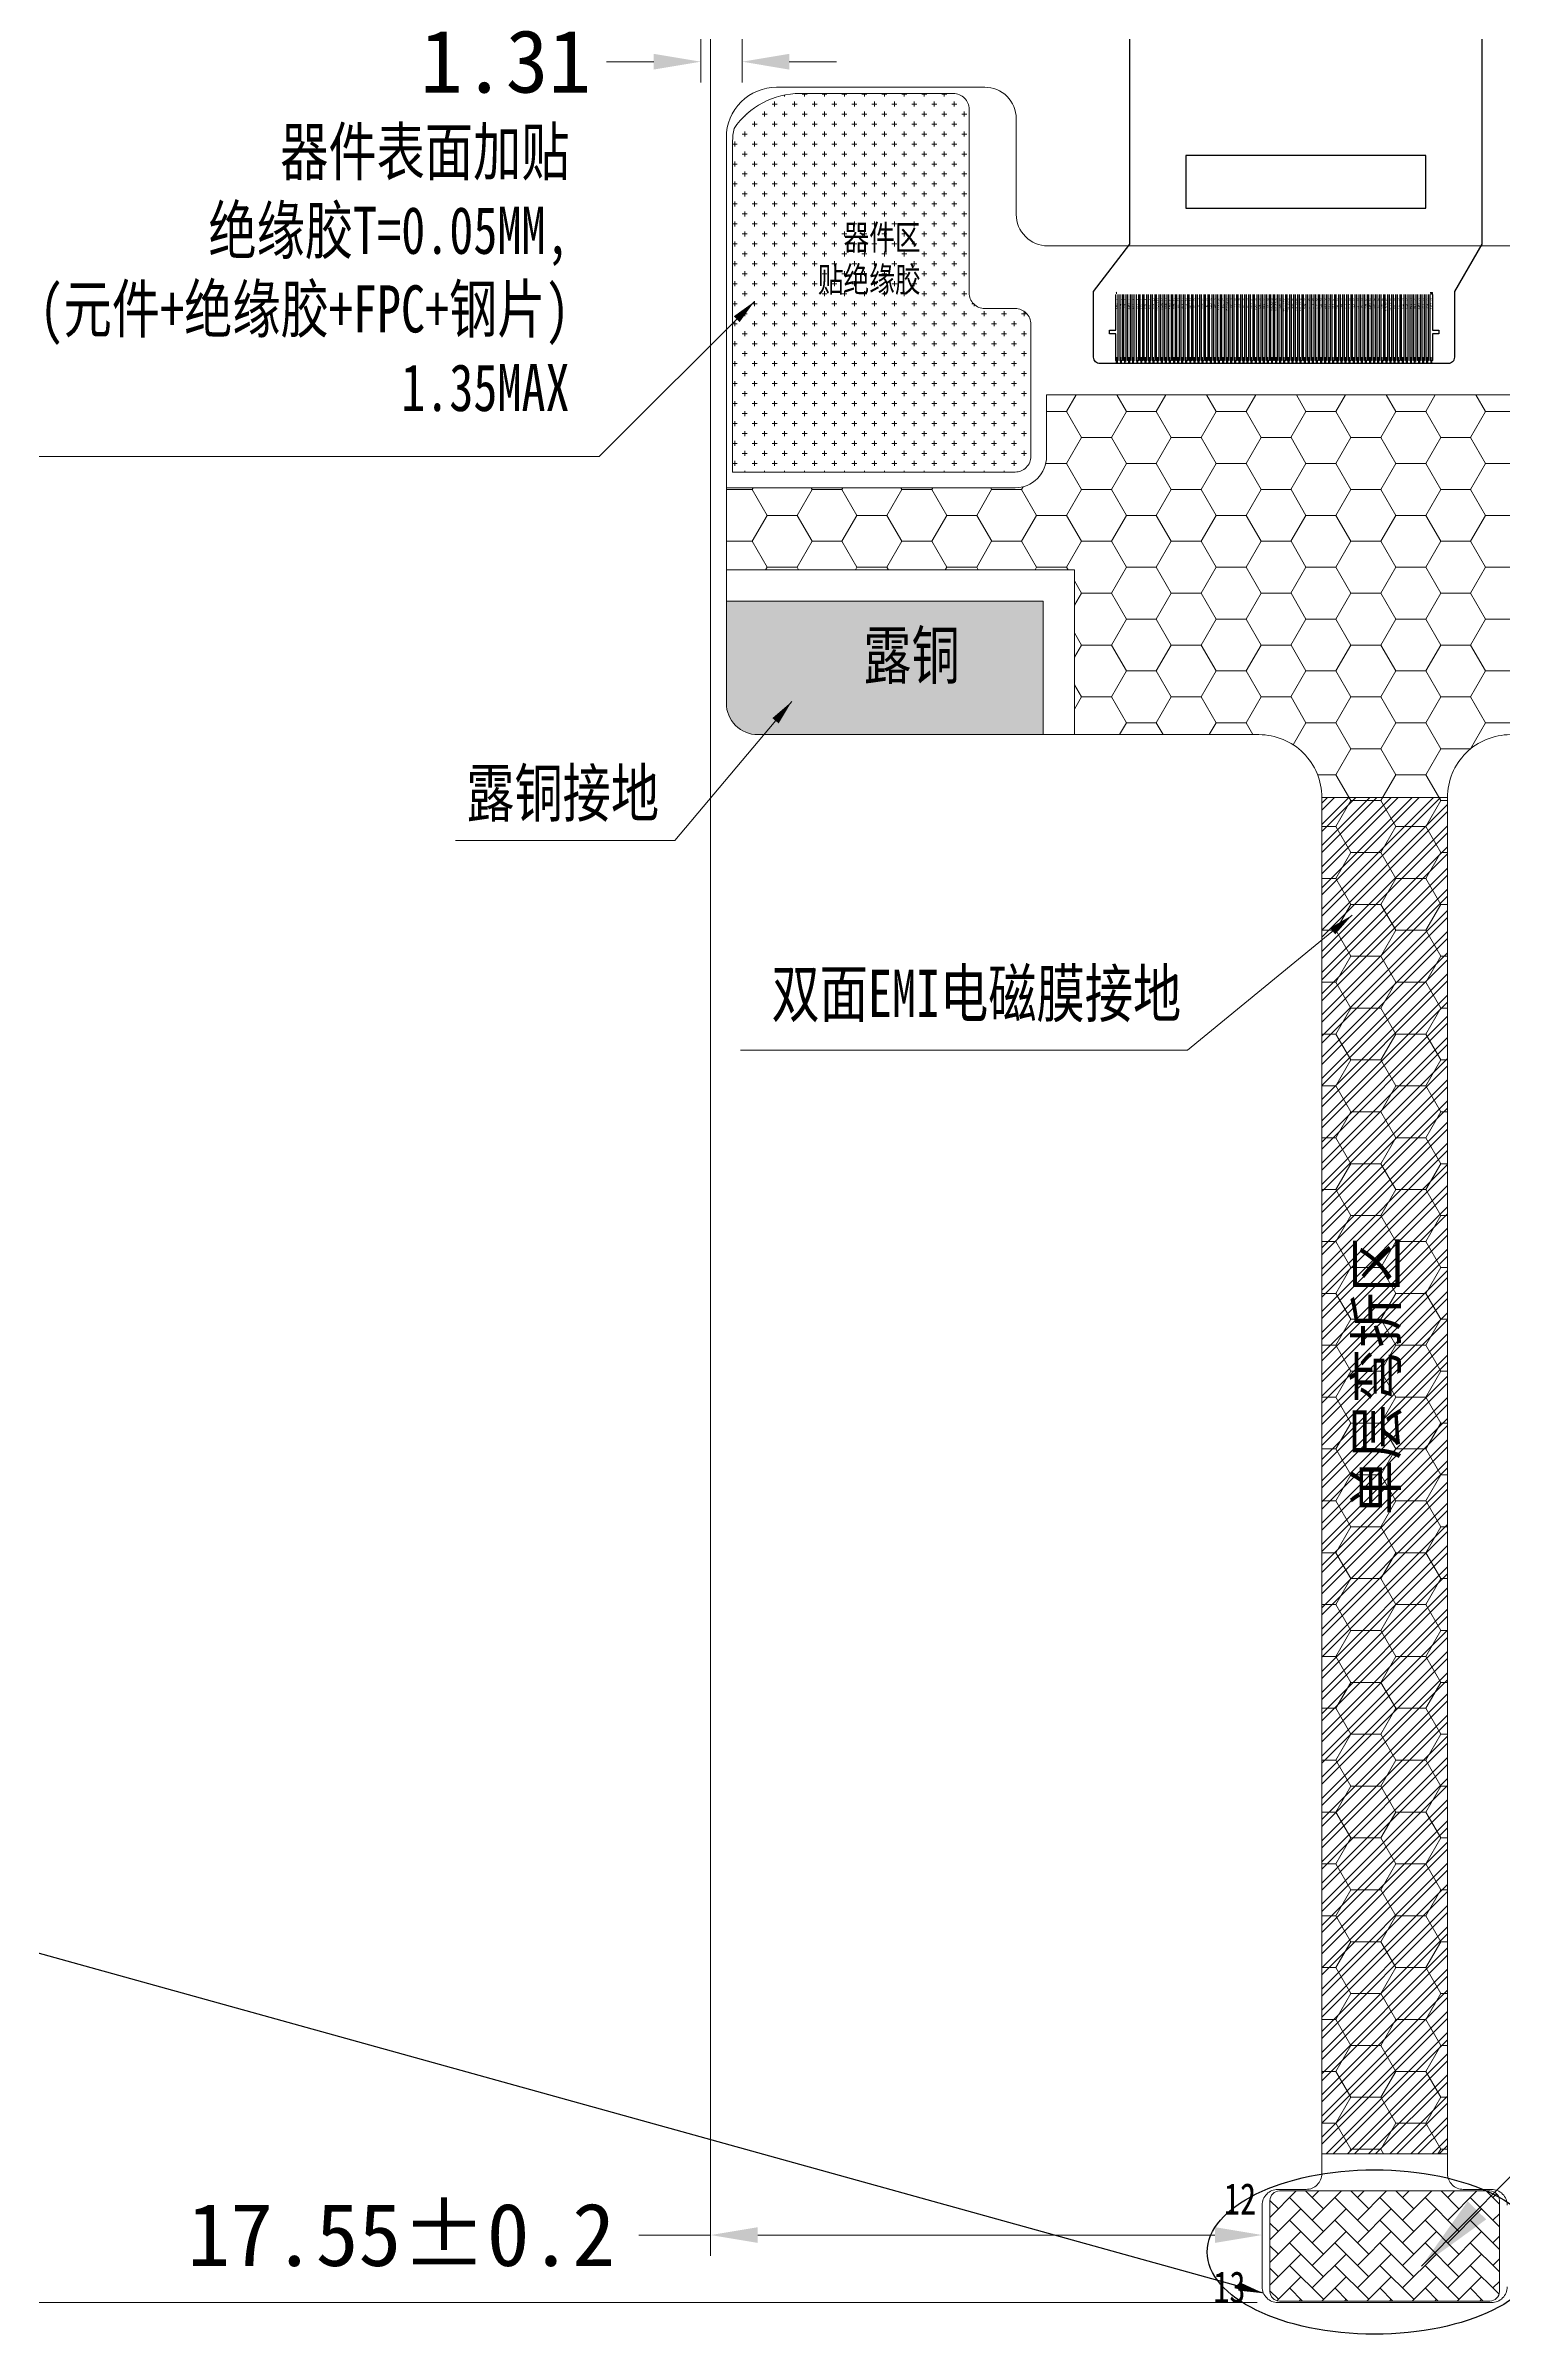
# Model space of a CAD drawing. Header units: millimetres. Extents: x -2596 to -724, y -1791 to -1070.
# Drawn here: x -1640.8 to -1594.4, y -1686.8 to -1614 of the extents above; entities that cross this region are included whole.
import ezdxf
from ezdxf.enums import TextEntityAlignment as Align

# ---------------------------------------------------------------- set-up
doc = ezdxf.new("R2010")
doc.units = ezdxf.units.MM
for name, color, linetype in [('01 Copper', 3, 'Continuous'), ('04 Chip', 20, 'Continuous'), ('06 Leadnr', 6, 'Continuous'), ('07 Cutline', 4, 'Continuous'), ('12 Center_line', 1, 'Continuous'), ('COF', 4, 'Continuous'), ('dim', 3, 'Continuous'), ('EMI', 150, 'Continuous'), ('FPC', 30, 'Continuous'), ('Panel', 140, 'Continuous'), ('tape', 5, 'Continuous')]:
    doc.layers.add(name, color=color, linetype=linetype)
for name, color, linetype, lineweight in [('10 OL pin no.', 190, 'Continuous', 15), ('Main-FPC', 2, 'Continuous', 5), ('TFPC', 50, 'Continuous', 5), ('标注', 3, 'Continuous', 15)]:
    doc.layers.add(name, color=color, linetype=linetype, lineweight=lineweight)
doc.styles.add('MBC_Arial_Font', font='arial.ttf')
doc.styles.add('RD', font='ROMAND.shx', dxfattribs={"width": 0.8})
doc.styles.add('ROMANC', font='romanc.shx', dxfattribs={"bigfont": 'gbcbig.shx'})
doc.styles.get("Standard").update_dxf_attribs({"font": 'txt.shx'})
doc.styles.add('W0$254', font='', dxfattribs={"width": 0.75})
doc.styles.add('宋', font='', dxfattribs={"height": 2})
doc.styles.add('宋体', font='', dxfattribs={"width": 0.75})
doc.styles.add('汉字', font='')
doc.styles.get('W0$254').set_extended_font_data('SimSun')
doc.styles.get('宋').set_extended_font_data('SimSun')
doc.styles.get('宋体').set_extended_font_data('SimSun')
doc.styles.get('汉字').set_extended_font_data('SimSun')
doc.dimstyles.new('DIM', dxfattribs={"dimtxt": 0.8, "dimasz": 0.8, "dimexe": 0, "dimexo": 0.5, "dimgap": 0.11, "dimtad": 0, "dimzin": 1, "dimdsep": 46, "dimtxsty": 'RD', "dimcen": 0, "dimclrd": 256, "dimclre": 256, "dimclrt": 256, "dimadec": 0, "dimazin": 0, "dimtm": 1e-09, "dimtfac": 1, "dimtofl": 0, "dimtmove": 0, "dimatfit": 3, "dimfxl": 1, "dimlwe": -1, "dimarcsym": 0})
doc.dimstyles.new('ISO-25$7', dxfattribs={"dimscale": 0.5, "dimtxt": 2.5, "dimasz": 2, "dimexe": 0.65, "dimexo": 0, "dimtad": 0, "dimtoh": 1, "dimzin": 1, "dimdsep": 46, "dimtxsty": '宋体', "dimcen": 1.6, "dimclrt": 7, "dimazin": 0, "dimtfac": 1, "dimtix": 1, "dimtmove": 1, "dimatfit": 3, "dimfxl": 1, "dimtolj": 1, "dimtzin": 1, "dimarcsym": 0})
doc.dimstyles.new('YanXiu', dxfattribs={"dimtxt": 2.5, "dimasz": 2.2, "dimexe": 0.66, "dimexo": 0.66, "dimgap": 0.66, "dimtad": 0, "dimdsep": 46, "dimtxsty": 'ROMANC', "dimcen": 0, "dimclrd": 256, "dimclre": 131, "dimclrt": 42, "dimazin": 2, "dimtfac": 1, "dimtofl": 0, "dimtmove": 0, "dimatfit": 3, "dimfxl": 1, "dimlwd": 5, "dimlwe": 5, "dimarcsym": 0})

# ---------------------------------------------------------------- blocks, each defined once
blk = doc.blocks.new('*D111')
at = {"layer": 'Defpoints', "color": 0}
for p in [(-1619.925, -1576.847), (-1618.615, -1577.157), (-1618.615, -1614.53)]:
    blk.add_point(p, dxfattribs=at)
at = {"layer": '标注', "lineweight": 5}
for p, q in [((-1619.925, -1577.507), (-1619.925, -1615.19)), ((-1618.615, -1577.817), (-1618.615, -1615.19)), ((-1621.425, -1614.53), (-1622.925, -1614.53)), ((-1617.115, -1614.53), (-1615.615, -1614.53))]:
    blk.add_line(p, q, dxfattribs=at)
at = {"layer": '标注'}
for points in [[(-1621.425, -1614.28), (-1621.425, -1614.78), (-1619.925, -1614.53)], [(-1617.115, -1614.28), (-1617.115, -1614.78), (-1618.615, -1614.53)]]:
    blk.add_solid(points, dxfattribs=at)
at = {"layer": '标注', "insert": (-1626.138, -1614.53), "char_height": 2, "attachment_point": 5, "style": '宋'}
blk.add_mtext('1.31', dxfattribs=at)
blk = doc.blocks.new('*D125')
at = {"layer": 'Defpoints', "color": 0}
for p in [(-1619.615, -1609.987), (-1602.067, -1683.659), (-1602.067, -1684.007)]:
    blk.add_point(p, dxfattribs=at)
at = {"layer": '标注', "lineweight": 5}
for p, q in [((-1619.615, -1610.647), (-1619.615, -1684.319)), ((-1602.067, -1683.347), (-1602.067, -1682.999)), ((-1619.615, -1683.659), (-1621.9, -1683.659)), ((-1603.567, -1683.659), (-1618.115, -1683.659))]:
    blk.add_line(p, q, dxfattribs=at)
at = {"layer": '标注'}
for points in [[(-1618.115, -1683.409), (-1618.115, -1683.909), (-1619.615, -1683.659)], [(-1603.567, -1683.409), (-1603.567, -1683.909), (-1602.067, -1683.659)]]:
    blk.add_solid(points, dxfattribs=at)
at = {"layer": '标注', "insert": (-1629.46, -1683.659), "char_height": 2, "attachment_point": 5, "style": '宋'}
blk.add_mtext('17.55±0.2', dxfattribs=at)
blk = doc.blocks.new('*D120')
at = {"layer": 'Defpoints', "color": 0}
for p in [(-1616.765, -1612.837), (-1643.494, -1685.807), (-1601.567, -1685.807)]:
    blk.add_point(p, dxfattribs=at)
at = {"layer": '标注', "lineweight": 5}
for p, q in [((-1617.425, -1612.837), (-1644.154, -1612.837)), ((-1643.494, -1614.337), (-1643.494, -1623.649)), ((-1643.494, -1684.307), (-1643.494, -1638.913)), ((-1602.227, -1685.807), (-1644.154, -1685.807))]:
    blk.add_line(p, q, dxfattribs=at)
at = {"layer": '标注'}
for points in [[(-1643.744, -1614.337), (-1643.244, -1614.337), (-1643.494, -1612.837)], [(-1643.744, -1684.307), (-1643.244, -1684.307), (-1643.494, -1685.807)]]:
    blk.add_solid(points, dxfattribs=at)
at = {"layer": '标注', "insert": (-1643.494, -1631.281), "char_height": 2, "attachment_point": 5, "rotation": 90, "style": '宋'}
blk.add_mtext('72.97±0.5', dxfattribs=at)
blk = doc.blocks.new('DFASDFAS')
at = {"layer": '01 Copper'}
for points in [[(-1339.613, -1636.812), (-1339.613, -1636.732), (-1339.638, -1636.712), (-1339.638, -1635.872), (-1339.838, -1635.872), (-1339.838, -1635.752), (-1339.638, -1635.752), (-1339.638, -1634.612)], [(-1339.568, -1634.612), (-1339.568, -1636.712), (-1339.593, -1636.732), (-1339.593, -1636.812)], [(-1339.508, -1634.612), (-1339.508, -1636.712), (-1339.483, -1636.732), (-1339.483, -1636.812)], [(-1339.438, -1634.612), (-1339.438, -1636.712), (-1339.463, -1636.732), (-1339.463, -1636.812)], [(-1339.353, -1636.812), (-1339.353, -1636.732), (-1339.378, -1636.712), (-1339.378, -1634.612)], [(-1339.333, -1636.812), (-1339.333, -1636.732), (-1339.308, -1636.712), (-1339.308, -1634.612)], [(-1339.223, -1636.812), (-1339.223, -1636.732), (-1339.248, -1636.712), (-1339.248, -1634.612)], [(-1339.178, -1634.612), (-1339.178, -1636.712), (-1339.203, -1636.732), (-1339.203, -1636.812)], [(-1339.093, -1636.812), (-1339.093, -1636.732), (-1339.118, -1636.712), (-1339.118, -1634.612)], [(-1339.073, -1636.812), (-1339.073, -1636.732), (-1339.048, -1636.712), (-1339.048, -1634.612)], [(-1338.988, -1634.612), (-1338.988, -1636.712), (-1338.963, -1636.732), (-1338.963, -1636.812)], [(-1338.918, -1634.612), (-1338.918, -1636.712), (-1338.943, -1636.732), (-1338.943, -1636.812)], [(-1338.833, -1636.812), (-1338.833, -1636.732), (-1338.858, -1636.712), (-1338.858, -1634.612)], [(-1338.788, -1634.612), (-1338.788, -1636.712), (-1338.813, -1636.732), (-1338.813, -1636.812)], [(-1338.703, -1636.812), (-1338.703, -1636.732), (-1338.728, -1636.712), (-1338.728, -1634.612)], [(-1338.658, -1634.612), (-1338.658, -1636.712), (-1338.683, -1636.732), (-1338.683, -1636.812)], [(-1338.573, -1636.812), (-1338.573, -1636.732), (-1338.598, -1636.712), (-1338.598, -1634.612)], [(-1338.528, -1634.612), (-1338.528, -1636.712), (-1338.553, -1636.732), (-1338.553, -1636.812)], [(-1338.443, -1636.812), (-1338.443, -1636.732), (-1338.468, -1636.712), (-1338.468, -1634.612)], [(-1338.398, -1634.612), (-1338.398, -1636.712), (-1338.423, -1636.732), (-1338.423, -1636.812)], [(-1338.313, -1636.812), (-1338.313, -1636.732), (-1338.338, -1636.712), (-1338.338, -1634.612)], [(-1338.268, -1634.612), (-1338.268, -1636.712), (-1338.293, -1636.732), (-1338.293, -1636.812)], [(-1338.183, -1636.812), (-1338.183, -1636.732), (-1338.208, -1636.712), (-1338.208, -1634.612)], [(-1338.138, -1634.612), (-1338.138, -1636.712), (-1338.163, -1636.732), (-1338.163, -1636.812)], [(-1338.053, -1636.812), (-1338.053, -1636.732), (-1338.078, -1636.712), (-1338.078, -1634.612)], [(-1338.008, -1634.612), (-1338.008, -1636.712), (-1338.033, -1636.732), (-1338.033, -1636.812)], [(-1337.923, -1636.812), (-1337.923, -1636.732), (-1337.948, -1636.712), (-1337.948, -1634.612)], [(-1337.878, -1634.612), (-1337.878, -1636.712), (-1337.903, -1636.732), (-1337.903, -1636.812)], [(-1337.793, -1636.812), (-1337.793, -1636.732), (-1337.818, -1636.712), (-1337.818, -1634.612)], [(-1337.748, -1634.612), (-1337.748, -1636.712), (-1337.773, -1636.732), (-1337.773, -1636.812)], [(-1337.664, -1636.812), (-1337.664, -1636.732), (-1337.689, -1636.712), (-1337.689, -1634.612)], [(-1337.619, -1634.612), (-1337.619, -1636.712), (-1337.644, -1636.732), (-1337.644, -1636.812)], [(-1337.534, -1636.812), (-1337.534, -1636.732), (-1337.559, -1636.712), (-1337.559, -1634.612)], [(-1337.489, -1634.612), (-1337.489, -1636.712), (-1337.514, -1636.732), (-1337.514, -1636.812)], [(-1337.404, -1636.812), (-1337.404, -1636.732), (-1337.429, -1636.712), (-1337.429, -1634.612)], [(-1337.359, -1634.612), (-1337.359, -1636.712), (-1337.384, -1636.732), (-1337.384, -1636.812)], [(-1337.274, -1636.812), (-1337.274, -1636.732), (-1337.299, -1636.712), (-1337.299, -1634.612)], [(-1337.229, -1634.612), (-1337.229, -1636.712), (-1337.254, -1636.732), (-1337.254, -1636.812)], [(-1337.144, -1636.812), (-1337.144, -1636.732), (-1337.169, -1636.712), (-1337.169, -1634.612)], [(-1337.099, -1634.612), (-1337.099, -1636.712), (-1337.124, -1636.732), (-1337.124, -1636.812)], [(-1337.014, -1636.812), (-1337.014, -1636.732), (-1337.039, -1636.712), (-1337.039, -1634.612)], [(-1336.969, -1634.612), (-1336.969, -1636.712), (-1336.994, -1636.732), (-1336.994, -1636.812)], [(-1336.884, -1636.812), (-1336.884, -1636.732), (-1336.909, -1636.712), (-1336.909, -1634.612)], [(-1336.839, -1634.612), (-1336.839, -1636.712), (-1336.864, -1636.732), (-1336.864, -1636.812)], [(-1336.754, -1636.812), (-1336.754, -1636.732), (-1336.779, -1636.712), (-1336.779, -1634.612)], [(-1336.709, -1634.612), (-1336.709, -1636.712), (-1336.734, -1636.732), (-1336.734, -1636.812)], [(-1336.624, -1636.812), (-1336.624, -1636.732), (-1336.649, -1636.712), (-1336.649, -1634.612)], [(-1336.579, -1634.612), (-1336.579, -1636.712), (-1336.604, -1636.732), (-1336.604, -1636.812)], [(-1336.494, -1636.812), (-1336.494, -1636.732), (-1336.519, -1636.712), (-1336.519, -1634.612)], [(-1336.449, -1634.612), (-1336.449, -1636.712), (-1336.474, -1636.732), (-1336.474, -1636.812)], [(-1336.364, -1636.812), (-1336.364, -1636.732), (-1336.389, -1636.712), (-1336.389, -1634.612)], [(-1336.319, -1634.612), (-1336.319, -1636.712), (-1336.344, -1636.732), (-1336.344, -1636.812)], [(-1336.234, -1636.812), (-1336.234, -1636.732), (-1336.259, -1636.712), (-1336.259, -1634.612)], [(-1336.189, -1634.612), (-1336.189, -1636.712), (-1336.214, -1636.732), (-1336.214, -1636.812)], [(-1336.104, -1636.812), (-1336.104, -1636.732), (-1336.129, -1636.712), (-1336.129, -1634.612)], [(-1336.059, -1634.612), (-1336.059, -1636.712), (-1336.084, -1636.732), (-1336.084, -1636.812)], [(-1335.974, -1636.812), (-1335.974, -1636.732), (-1335.999, -1636.712), (-1335.999, -1634.612)], [(-1335.929, -1634.612), (-1335.929, -1636.712), (-1335.954, -1636.732), (-1335.954, -1636.812)], [(-1335.844, -1636.812), (-1335.844, -1636.732), (-1335.869, -1636.712), (-1335.869, -1634.612)], [(-1335.799, -1634.612), (-1335.799, -1636.712), (-1335.824, -1636.732), (-1335.824, -1636.812)], [(-1335.714, -1636.812), (-1335.714, -1636.732), (-1335.739, -1636.712), (-1335.739, -1634.612)], [(-1335.669, -1634.612), (-1335.669, -1636.712), (-1335.694, -1636.732), (-1335.694, -1636.812)], [(-1335.584, -1636.812), (-1335.584, -1636.732), (-1335.609, -1636.712), (-1335.609, -1634.612)], [(-1335.539, -1634.612), (-1335.539, -1636.712), (-1335.564, -1636.732), (-1335.564, -1636.812)], [(-1335.454, -1636.812), (-1335.454, -1636.732), (-1335.479, -1636.712), (-1335.479, -1634.612)], [(-1335.409, -1634.612), (-1335.409, -1636.712), (-1335.434, -1636.732), (-1335.434, -1636.812)], [(-1335.324, -1636.812), (-1335.324, -1636.732), (-1335.349, -1636.712), (-1335.349, -1634.612)], [(-1335.279, -1634.612), (-1335.279, -1636.712), (-1335.304, -1636.732), (-1335.304, -1636.812)], [(-1335.194, -1636.812), (-1335.194, -1636.732), (-1335.219, -1636.712), (-1335.219, -1634.612)], [(-1335.149, -1634.612), (-1335.149, -1636.712), (-1335.174, -1636.732), (-1335.174, -1636.812)], [(-1335.064, -1636.812), (-1335.064, -1636.732), (-1335.089, -1636.712), (-1335.089, -1634.612)], [(-1335.019, -1634.612), (-1335.019, -1636.712), (-1335.044, -1636.732), (-1335.044, -1636.812)], [(-1334.934, -1636.812), (-1334.934, -1636.732), (-1334.959, -1636.712), (-1334.959, -1634.612)], [(-1334.889, -1634.612), (-1334.889, -1636.712), (-1334.914, -1636.732), (-1334.914, -1636.812)], [(-1334.805, -1636.812), (-1334.805, -1636.732), (-1334.83, -1636.712), (-1334.83, -1634.612)], [(-1334.76, -1634.612), (-1334.76, -1636.712), (-1334.785, -1636.732), (-1334.785, -1636.812)], [(-1334.675, -1636.812), (-1334.675, -1636.732), (-1334.7, -1636.712), (-1334.7, -1634.612)], [(-1334.63, -1634.612), (-1334.63, -1636.712), (-1334.655, -1636.732), (-1334.655, -1636.812)], [(-1334.545, -1636.812), (-1334.545, -1636.732), (-1334.57, -1636.712), (-1334.57, -1634.612)], [(-1334.5, -1634.612), (-1334.5, -1636.712), (-1334.525, -1636.732), (-1334.525, -1636.812)], [(-1334.415, -1636.812), (-1334.415, -1636.732), (-1334.44, -1636.712), (-1334.44, -1634.612)], [(-1334.37, -1634.612), (-1334.37, -1636.712), (-1334.395, -1636.732), (-1334.395, -1636.812)], [(-1334.285, -1636.812), (-1334.285, -1636.732), (-1334.31, -1636.712), (-1334.31, -1634.612)], [(-1334.24, -1634.612), (-1334.24, -1636.712), (-1334.265, -1636.732), (-1334.265, -1636.812)], [(-1334.155, -1636.812), (-1334.155, -1636.732), (-1334.18, -1636.712), (-1334.18, -1634.612)], [(-1334.11, -1634.612), (-1334.11, -1636.712), (-1334.135, -1636.732), (-1334.135, -1636.812)], [(-1334.025, -1636.812), (-1334.025, -1636.732), (-1334.05, -1636.712), (-1334.05, -1634.612)], [(-1333.98, -1634.612), (-1333.98, -1636.712), (-1334.005, -1636.732), (-1334.005, -1636.812)], [(-1333.895, -1636.812), (-1333.895, -1636.732), (-1333.92, -1636.712), (-1333.92, -1634.612)], [(-1333.85, -1634.612), (-1333.85, -1636.712), (-1333.875, -1636.732), (-1333.875, -1636.812)], [(-1333.765, -1636.812), (-1333.765, -1636.732), (-1333.79, -1636.712), (-1333.79, -1634.612)], [(-1333.72, -1634.612), (-1333.72, -1636.712), (-1333.745, -1636.732), (-1333.745, -1636.812)], [(-1333.635, -1636.812), (-1333.635, -1636.732), (-1333.66, -1636.712), (-1333.66, -1634.612)], [(-1333.59, -1634.612), (-1333.59, -1636.712), (-1333.615, -1636.732), (-1333.615, -1636.812)], [(-1333.505, -1636.812), (-1333.505, -1636.732), (-1333.53, -1636.712), (-1333.53, -1634.612)], [(-1333.46, -1634.612), (-1333.46, -1636.712), (-1333.485, -1636.732), (-1333.485, -1636.812)], [(-1333.375, -1636.812), (-1333.375, -1636.732), (-1333.4, -1636.712), (-1333.4, -1634.612)], [(-1333.33, -1634.612), (-1333.33, -1636.712), (-1333.355, -1636.732), (-1333.355, -1636.812)], [(-1333.245, -1636.812), (-1333.245, -1636.732), (-1333.27, -1636.712), (-1333.27, -1634.612)], [(-1333.2, -1634.612), (-1333.2, -1636.712), (-1333.225, -1636.732), (-1333.225, -1636.812)], [(-1333.115, -1636.812), (-1333.115, -1636.732), (-1333.14, -1636.712), (-1333.14, -1634.612)], [(-1333.07, -1634.612), (-1333.07, -1636.712), (-1333.095, -1636.732), (-1333.095, -1636.812)], [(-1332.985, -1636.812), (-1332.985, -1636.732), (-1333.01, -1636.712), (-1333.01, -1634.612)], [(-1332.94, -1634.612), (-1332.94, -1636.712), (-1332.965, -1636.732), (-1332.965, -1636.812)], [(-1332.855, -1636.812), (-1332.855, -1636.732), (-1332.88, -1636.712), (-1332.88, -1634.612)], [(-1332.81, -1634.612), (-1332.81, -1636.712), (-1332.835, -1636.732), (-1332.835, -1636.812)], [(-1332.725, -1636.812), (-1332.725, -1636.732), (-1332.75, -1636.712), (-1332.75, -1634.612)], [(-1332.68, -1634.612), (-1332.68, -1636.712), (-1332.705, -1636.732), (-1332.705, -1636.812)], [(-1332.595, -1636.812), (-1332.595, -1636.732), (-1332.62, -1636.712), (-1332.62, -1634.612)], [(-1332.55, -1634.612), (-1332.55, -1636.712), (-1332.575, -1636.732), (-1332.575, -1636.812)], [(-1332.465, -1636.812), (-1332.465, -1636.732), (-1332.49, -1636.712), (-1332.49, -1634.612)], [(-1332.42, -1634.612), (-1332.42, -1636.712), (-1332.445, -1636.732), (-1332.445, -1636.812)], [(-1332.335, -1636.812), (-1332.335, -1636.732), (-1332.36, -1636.712), (-1332.36, -1634.612)], [(-1332.29, -1634.612), (-1332.29, -1636.712), (-1332.315, -1636.732), (-1332.315, -1636.812)], [(-1332.205, -1636.812), (-1332.205, -1636.732), (-1332.23, -1636.712), (-1332.23, -1634.612)], [(-1332.16, -1634.612), (-1332.16, -1636.712), (-1332.185, -1636.732), (-1332.185, -1636.812)], [(-1332.075, -1636.812), (-1332.075, -1636.732), (-1332.1, -1636.712), (-1332.1, -1634.612)], [(-1332.03, -1634.612), (-1332.03, -1636.712), (-1332.055, -1636.732), (-1332.055, -1636.812)], [(-1331.946, -1636.812), (-1331.946, -1636.732), (-1331.971, -1636.712), (-1331.971, -1634.612)], [(-1331.901, -1634.612), (-1331.901, -1636.712), (-1331.926, -1636.732), (-1331.926, -1636.812)], [(-1331.816, -1636.812), (-1331.816, -1636.732), (-1331.841, -1636.712), (-1331.841, -1634.612)], [(-1331.771, -1634.612), (-1331.771, -1636.712), (-1331.796, -1636.732), (-1331.796, -1636.812)], [(-1331.686, -1636.812), (-1331.686, -1636.732), (-1331.711, -1636.712), (-1331.711, -1634.612)], [(-1331.641, -1634.612), (-1331.641, -1636.712), (-1331.666, -1636.732), (-1331.666, -1636.812)], [(-1331.556, -1636.812), (-1331.556, -1636.732), (-1331.581, -1636.712), (-1331.581, -1634.612)], [(-1331.511, -1634.612), (-1331.511, -1636.712), (-1331.536, -1636.732), (-1331.536, -1636.812)], [(-1331.426, -1636.812), (-1331.426, -1636.732), (-1331.451, -1636.712), (-1331.451, -1634.612)], [(-1331.381, -1634.612), (-1331.381, -1636.712), (-1331.406, -1636.732), (-1331.406, -1636.812)], [(-1331.296, -1636.812), (-1331.296, -1636.732), (-1331.321, -1636.712), (-1331.321, -1634.612)], [(-1331.251, -1634.612), (-1331.251, -1636.712), (-1331.276, -1636.732), (-1331.276, -1636.812)], [(-1331.166, -1636.812), (-1331.166, -1636.732), (-1331.191, -1636.712), (-1331.191, -1634.612)], [(-1331.121, -1634.612), (-1331.121, -1636.712), (-1331.146, -1636.732), (-1331.146, -1636.812)], [(-1331.036, -1636.812), (-1331.036, -1636.732), (-1331.061, -1636.712), (-1331.061, -1634.612)], [(-1330.991, -1634.612), (-1330.991, -1636.712), (-1331.016, -1636.732), (-1331.016, -1636.812)], [(-1330.906, -1636.812), (-1330.906, -1636.732), (-1330.931, -1636.712), (-1330.931, -1634.612)], [(-1330.861, -1634.612), (-1330.861, -1636.712), (-1330.886, -1636.732), (-1330.886, -1636.812)], [(-1330.776, -1636.812), (-1330.776, -1636.732), (-1330.801, -1636.712), (-1330.801, -1634.612)], [(-1330.731, -1634.612), (-1330.731, -1636.712), (-1330.756, -1636.732), (-1330.756, -1636.812)], [(-1330.646, -1636.812), (-1330.646, -1636.732), (-1330.671, -1636.712), (-1330.671, -1634.612)], [(-1330.601, -1634.612), (-1330.601, -1636.712), (-1330.626, -1636.732), (-1330.626, -1636.812)], [(-1330.516, -1636.812), (-1330.516, -1636.732), (-1330.541, -1636.712), (-1330.541, -1634.612)], [(-1330.471, -1634.612), (-1330.471, -1636.712), (-1330.496, -1636.732), (-1330.496, -1636.812)], [(-1330.386, -1636.812), (-1330.386, -1636.732), (-1330.411, -1636.712), (-1330.411, -1634.612)], [(-1330.341, -1634.612), (-1330.341, -1636.712), (-1330.366, -1636.732), (-1330.366, -1636.812)], [(-1330.281, -1634.612), (-1330.281, -1636.712), (-1330.256, -1636.732), (-1330.256, -1636.812)], [(-1330.211, -1634.612), (-1330.211, -1636.712), (-1330.236, -1636.732), (-1330.236, -1636.812)], [(-1330.126, -1636.812), (-1330.126, -1636.732), (-1330.151, -1636.712), (-1330.151, -1634.612)], [(-1330.106, -1636.812), (-1330.106, -1636.732), (-1330.081, -1636.712), (-1330.081, -1634.612)], [(-1329.996, -1636.812), (-1329.996, -1636.732), (-1330.021, -1636.712), (-1330.021, -1634.612)], [(-1329.951, -1634.612), (-1329.951, -1636.712), (-1329.976, -1636.732), (-1329.976, -1636.812)], [(-1329.866, -1636.812), (-1329.866, -1636.732), (-1329.891, -1636.712), (-1329.891, -1634.612)], [(-1329.821, -1634.612), (-1329.821, -1636.712), (-1329.846, -1636.732), (-1329.846, -1636.812)], [(-1329.736, -1636.812), (-1329.736, -1636.732), (-1329.761, -1636.712), (-1329.761, -1634.612)], [(-1329.691, -1634.612), (-1329.691, -1636.712), (-1329.716, -1636.732), (-1329.716, -1636.812)], [(-1329.606, -1636.812), (-1329.606, -1636.732), (-1329.631, -1636.712), (-1329.631, -1634.612)], [(-1329.561, -1634.612), (-1329.561, -1635.752), (-1329.361, -1635.752), (-1329.361, -1635.872), (-1329.561, -1635.872), (-1329.561, -1636.712), (-1329.586, -1636.732), (-1329.586, -1636.812)]]:
    blk.add_lwpolyline(points, dxfattribs=at)
at = {"layer": '04 Chip'}
blk.add_lwpolyline([(-1329.768, -1631.868), (-1329.768, -1630.198), (-1337.408, -1630.198), (-1337.408, -1631.868)], close=True, dxfattribs=at)
at = {"layer": '07 Cutline'}
blk.add_lwpolyline([(-1339.288, -1625.021), (-1327.888, -1625.021), (-1327.888, -1625.519), (-1327.988, -1625.669), (-1327.988, -1633.01), (-1328.86, -1634.524), (-1328.86, -1636.612, -0.414214), (-1329.06, -1636.812), (-1340.14, -1636.812, -0.414214), (-1340.34, -1636.612), (-1340.34, -1634.524), (-1339.188, -1633.01), (-1339.188, -1625.669), (-1339.288, -1625.519)], format="xyb", close=True, dxfattribs=at)
at = {"layer": '12 Center_line'}
for p, q in [((-1329.595, -1636.812), (-1339.605, -1636.812)), ((-1339.603, -1636.812), (-1339.603, -1636.612)), ((-1339.473, -1636.812), (-1339.473, -1636.612)), ((-1339.343, -1636.812), (-1339.343, -1636.612)), ((-1339.213, -1636.812), (-1339.213, -1636.612)), ((-1339.083, -1636.812), (-1339.083, -1636.612)), ((-1338.953, -1636.812), (-1338.953, -1636.612)), ((-1338.823, -1636.812), (-1338.823, -1636.612)), ((-1338.693, -1636.812), (-1338.693, -1636.612)), ((-1338.563, -1636.812), (-1338.563, -1636.612)), ((-1338.433, -1636.812), (-1338.433, -1636.612)), ((-1338.303, -1636.812), (-1338.303, -1636.612)), ((-1338.173, -1636.812), (-1338.173, -1636.612)), ((-1338.043, -1636.812), (-1338.043, -1636.612)), ((-1337.913, -1636.812), (-1337.913, -1636.612)), ((-1337.783, -1636.812), (-1337.783, -1636.612)), ((-1337.654, -1636.812), (-1337.654, -1636.612)), ((-1337.524, -1636.812), (-1337.524, -1636.612)), ((-1337.394, -1636.812), (-1337.394, -1636.612)), ((-1337.264, -1636.812), (-1337.264, -1636.612)), ((-1337.134, -1636.812), (-1337.134, -1636.612)), ((-1337.004, -1636.812), (-1337.004, -1636.612)), ((-1336.874, -1636.812), (-1336.874, -1636.612)), ((-1336.744, -1636.812), (-1336.744, -1636.612)), ((-1336.614, -1636.812), (-1336.614, -1636.612)), ((-1336.484, -1636.812), (-1336.484, -1636.612)), ((-1336.354, -1636.812), (-1336.354, -1636.612)), ((-1336.224, -1636.812), (-1336.224, -1636.612)), ((-1336.094, -1636.812), (-1336.094, -1636.612)), ((-1335.964, -1636.812), (-1335.964, -1636.612)), ((-1335.834, -1636.812), (-1335.834, -1636.612)), ((-1335.704, -1636.812), (-1335.704, -1636.612)), ((-1335.574, -1636.812), (-1335.574, -1636.612)), ((-1335.444, -1636.812), (-1335.444, -1636.612)), ((-1335.314, -1636.812), (-1335.314, -1636.612)), ((-1335.184, -1636.812), (-1335.184, -1636.612)), ((-1335.054, -1636.812), (-1335.054, -1636.612)), ((-1334.924, -1636.812), (-1334.924, -1636.612)), ((-1334.795, -1636.812), (-1334.795, -1636.612)), ((-1334.665, -1636.812), (-1334.665, -1636.612)), ((-1334.535, -1636.812), (-1334.535, -1636.612)), ((-1334.405, -1636.812), (-1334.405, -1636.612)), ((-1334.275, -1636.812), (-1334.275, -1636.612)), ((-1334.145, -1636.812), (-1334.145, -1636.612)), ((-1334.015, -1636.812), (-1334.015, -1636.612)), ((-1333.885, -1636.812), (-1333.885, -1636.612)), ((-1333.755, -1636.812), (-1333.755, -1636.612)), ((-1333.625, -1636.812), (-1333.625, -1636.612)), ((-1333.495, -1636.812), (-1333.495, -1636.612)), ((-1333.365, -1636.812), (-1333.365, -1636.612)), ((-1333.235, -1636.812), (-1333.235, -1636.612)), ((-1333.105, -1636.812), (-1333.105, -1636.612)), ((-1332.975, -1636.812), (-1332.975, -1636.612)), ((-1332.845, -1636.812), (-1332.845, -1636.612)), ((-1332.715, -1636.812), (-1332.715, -1636.612)), ((-1332.585, -1636.812), (-1332.585, -1636.612)), ((-1332.455, -1636.812), (-1332.455, -1636.612)), ((-1332.325, -1636.812), (-1332.325, -1636.612)), ((-1332.195, -1636.812), (-1332.195, -1636.612)), ((-1332.065, -1636.812), (-1332.065, -1636.612)), ((-1331.936, -1636.812), (-1331.936, -1636.612)), ((-1331.806, -1636.812), (-1331.806, -1636.612)), ((-1331.676, -1636.812), (-1331.676, -1636.612)), ((-1331.546, -1636.812), (-1331.546, -1636.612)), ((-1331.416, -1636.812), (-1331.416, -1636.612)), ((-1331.286, -1636.812), (-1331.286, -1636.612)), ((-1331.156, -1636.812), (-1331.156, -1636.612)), ((-1331.026, -1636.812), (-1331.026, -1636.612)), ((-1330.896, -1636.812), (-1330.896, -1636.612)), ((-1330.766, -1636.812), (-1330.766, -1636.612)), ((-1330.636, -1636.812), (-1330.636, -1636.612)), ((-1330.506, -1636.812), (-1330.506, -1636.612)), ((-1330.376, -1636.812), (-1330.376, -1636.612)), ((-1330.246, -1636.812), (-1330.246, -1636.612)), ((-1330.116, -1636.812), (-1330.116, -1636.612)), ((-1329.986, -1636.812), (-1329.986, -1636.612)), ((-1329.856, -1636.812), (-1329.856, -1636.612)), ((-1329.726, -1636.812), (-1329.726, -1636.612)), ((-1329.596, -1636.812), (-1329.596, -1636.612))]:
    blk.add_line(p, q, dxfattribs=at)
at = {"layer": 'COF', "color": 7}
blk.add_lwpolyline([(-1329.768, -1630.198), (-1337.408, -1630.198), (-1337.408, -1631.868), (-1329.768, -1631.868)], close=True, dxfattribs=at)
at = {"layer": '06 Leadnr', "style": 'MBC_Arial_Font'}
for s, p in [('VSR_L[10]', (-1338.318, -1634.99)), ('SDI_RDX', (-1336.368, -1634.99)), ('WRX_SCL', (-1336.108, -1634.99)), ('HSSI_D1_P', (-1334.678, -1634.99)), ('HSSI_D1_N', (-1334.548, -1634.99)), ('HSSI_CLK_P', (-1334.289, -1634.99)), ('HSSI_CLK_N', (-1334.159, -1634.99)), ('HSSI_D0_P', (-1333.899, -1634.99)), ('HSSI_D0_N', (-1333.769, -1634.99)), ('MTP_PWR', (-1331.04, -1634.99)), ('VSR_R[10]', (-1330.909, -1634.99)), ('DUMMY', (-1339.607, -1634.99)), ('PVEE', (-1339.477, -1634.99)), ('PVEE', (-1339.347, -1634.99)), ('DUMMY', (-1339.218, -1634.99)), ('PVDD', (-1339.087, -1634.99)), ('PVDD', (-1338.957, -1634.99)), ('FOG1', (-1338.827, -1634.99)), ('FOG2', (-1338.697, -1634.99)), ('FOG2', (-1338.567, -1634.99)), ('SCAN', (-1338.437, -1634.99)), ('VREFN5', (-1338.178, -1634.99)), ('BVP3D', (-1338.048, -1634.99)), ('DUMMY', (-1337.918, -1634.99)), ('BVP3N', (-1337.788, -1634.99)), ('VCL', (-1337.657, -1634.99)), ('VREF', (-1337.527, -1634.99)), ('VGSP', (-1337.397, -1634.99)), ('VGMP', (-1337.267, -1634.99)), ('VCI', (-1337.137, -1634.99)), ('TE1', (-1337.007, -1634.99)), ('SWIRE', (-1336.877, -1634.99)), ('TE', (-1336.748, -1634.99)), ('RESET', (-1336.618, -1634.99)), ('SDO', (-1336.488, -1634.99)), ('DCX', (-1336.228, -1634.99)), ('CSX', (-1335.968, -1634.99)), ('D[0]', (-1335.849, -1634.99)), ('D[1]', (-1335.719, -1634.99)), ('IM1', (-1335.578, -1634.99)), ('IM0', (-1335.448, -1634.99)), ('DSWAP', (-1335.318, -1634.99)), ('PSWAP', (-1335.188, -1634.99)), ('VDDIO', (-1335.058, -1634.99)), ('DVDD', (-1334.928, -1634.99)), ('DGND', (-1334.798, -1634.99)), ('AGND', (-1334.408, -1634.99)), ('AGND', (-1334.018, -1634.99)), ('AGND', (-1333.628, -1634.99)), ('C11P', (-1333.498, -1634.99)), ('C11N', (-1333.368, -1634.99)), ('C12P', (-1333.238, -1634.99)), ('C12N', (-1333.108, -1634.99)), ('AVDD', (-1332.978, -1634.99)), ('C41P', (-1332.848, -1634.99)), ('C41N', (-1332.719, -1634.99)), ('C42P', (-1332.589, -1634.99)), ('C42N', (-1332.459, -1634.99)), ('C21P', (-1332.329, -1634.99)), ('C21N', (-1332.199, -1634.99)), ('C31N', (-1332.069, -1634.99)), ('C31P', (-1331.939, -1634.99)), ('VGH', (-1331.809, -1634.99)), ('VGHR', (-1331.679, -1634.99)), ('DUMMY', (-1331.549, -1634.99)), ('VGLR', (-1331.419, -1634.99)), ('VGL', (-1331.289, -1634.99)), ('AGND', (-1331.159, -1634.99)), ('EMIT', (-1330.769, -1634.99)), ('FOG3', (-1330.639, -1634.99)), ('FOG3', (-1330.509, -1634.99)), ('FOG4', (-1330.379, -1634.99)), ('PVDD', (-1330.249, -1634.99)), ('PVDD', (-1330.119, -1634.99)), ('DUMMY', (-1329.99, -1634.99)), ('PVEE', (-1329.859, -1634.99)), ('PVEE', (-1329.729, -1634.99)), ('DUMMY', (-1329.6, -1634.99))]:
    blk.add_text(s, height=0.04, rotation=90, dxfattribs=at).set_placement(p, align=Align.MIDDLE_CENTER)
at = {"layer": '10 OL pin no.', "style": 'MBC_Arial_Font'}
for s, p in [('1', (-1339.604, -1634.776)), ('2', (-1339.474, -1634.776)), ('3', (-1339.344, -1634.776)), ('4', (-1339.214, -1634.776)), ('5', (-1339.085, -1634.776)), ('6', (-1338.955, -1634.776)), ('7', (-1338.825, -1634.776)), ('8', (-1338.695, -1634.776)), ('9', (-1338.565, -1634.776)), ('10', (-1338.435, -1634.776)), ('11', (-1338.304, -1634.776)), ('12', (-1338.174, -1634.776)), ('13', (-1338.045, -1634.776)), ('14', (-1337.914, -1634.776)), ('15', (-1337.785, -1634.776)), ('16', (-1337.655, -1634.776)), ('17', (-1337.524, -1634.776)), ('18', (-1337.395, -1634.776)), ('19', (-1337.265, -1634.776)), ('20', (-1337.135, -1634.776)), ('21', (-1337.004, -1634.776)), ('22', (-1336.874, -1634.776)), ('23', (-1336.745, -1634.776)), ('24', (-1336.614, -1634.776)), ('25', (-1336.485, -1634.776)), ('26', (-1336.355, -1634.776)), ('27', (-1336.224, -1634.776)), ('28', (-1336.095, -1634.776)), ('29', (-1335.965, -1634.776)), ('30', (-1335.835, -1634.776)), ('31', (-1335.705, -1634.776)), ('32', (-1335.575, -1634.776)), ('33', (-1335.445, -1634.776)), ('34', (-1335.315, -1634.776)), ('35', (-1335.186, -1634.776)), ('36', (-1335.056, -1634.776)), ('37', (-1334.926, -1634.776)), ('38', (-1334.796, -1634.776)), ('39', (-1334.666, -1634.776)), ('40', (-1334.536, -1634.776)), ('41', (-1334.405, -1634.776)), ('42', (-1334.275, -1634.776)), ('43', (-1334.146, -1634.776)), ('44', (-1334.015, -1634.776)), ('45', (-1333.886, -1634.776)), ('46', (-1333.756, -1634.776)), ('47', (-1333.625, -1634.776)), ('48', (-1333.496, -1634.776)), ('49', (-1333.366, -1634.776)), ('50', (-1333.236, -1634.776)), ('51', (-1333.106, -1634.776)), ('52', (-1332.976, -1634.776)), ('53', (-1332.846, -1634.776)), ('54', (-1332.716, -1634.776)), ('55', (-1332.587, -1634.776)), ('56', (-1332.456, -1634.776)), ('57', (-1332.327, -1634.776)), ('58', (-1332.196, -1634.776)), ('59', (-1332.066, -1634.776)), ('60', (-1331.936, -1634.776)), ('61', (-1331.806, -1634.776)), ('62', (-1331.676, -1634.776)), ('63', (-1331.546, -1634.776)), ('64', (-1331.416, -1634.776)), ('65', (-1331.286, -1634.776)), ('66', (-1331.157, -1634.776)), ('67', (-1331.027, -1634.776)), ('68', (-1330.897, -1634.776)), ('69', (-1330.767, -1634.776)), ('70', (-1330.637, -1634.776)), ('71', (-1330.506, -1634.776)), ('72', (-1330.376, -1634.776)), ('73', (-1330.247, -1634.776)), ('74', (-1330.116, -1634.776)), ('75', (-1329.988, -1634.776)), ('76', (-1329.857, -1634.776)), ('77', (-1329.727, -1634.776)), ('78', (-1329.597, -1634.776))]:
    blk.add_text(s, height=0.05, rotation=90, dxfattribs=at).set_placement(p, align=Align.MIDDLE_CENTER)
at = {"layer": 'Panel', "char_height": 0.05, "width": 0.00974, "attachment_point": 3}
for s, insert in [('1', (-1339.596, -1634.545)), ('78', (-1329.551, -1634.554))]:
    blk.add_mtext(s, dxfattribs=dict(at, insert=insert))

msp = doc.modelspace()

# ---------------------------------------------------------------- hatches: boundary and pattern name
at = {"layer": 'EMI', "lineweight": 5}
h = msp.add_hatch(dxfattribs=at)
h.set_pattern_fill('HONEY', color=256, scale=0.3)
h.set_pattern_definition([(0, (6.6709, 0.1958), (1.42875, 0.824889), [0.9525, -1.905]), (120, (6.6709, 0.1958), (-1.42874983, 0.8248893), [0.9525, -1.905]), (60, (6.6709, 0.1958), (1.7e-07, 1.6497783), [-1.905, 0.9525])])
h.paths.add_polyline_path([(-1594.167, -1635.935), (-1584.835, -1635.935, 0.414214), (-1583.835, -1634.935), (-1583.835, -1631.401), (-1593.182, -1631.401), (-1593.182, -1625.131), (-1608.925, -1625.131), (-1608.925, -1627.081, -0.414214), (-1609.925, -1628.081), (-1619.115, -1628.081), (-1619.115, -1630.694), (-1608.038, -1630.694), (-1608.038, -1635.935), (-1602.167, -1635.935, -0.414214), (-1600.167, -1637.935), (-1600.167, -1681.081), (-1596.167, -1681.081), (-1596.167, -1637.935, -0.414214)])
at = {"layer": 'Main-FPC', "lineweight": 5}
h = msp.add_hatch(dxfattribs=at)
h.set_pattern_fill('AR-HBONE', color=4, scale=0.005, angle=180)
h.set_pattern_definition([(225, (-3135.3782, -1844.47373), (-2e-16, -0.71842049), [1.524, -0.508]), (315, (-3135.7374, -1844.83294), (-2e-16, -0.71842049), [1.524, -0.508])])
edge = h.paths.add_edge_path()
edge.add_line((-1594.817, -1682.257), (-1601.517, -1682.257))
edge.add_arc((-1601.517, -1682.557), 0.3, 90, 180)
edge.add_line((-1601.817, -1682.557), (-1601.817, -1685.457))
edge.add_arc((-1601.517, -1685.457), 0.3, 180, 270)
edge.add_line((-1601.517, -1685.757), (-1594.817, -1685.757))
edge.add_arc((-1594.817, -1685.457), 0.3, 270, 360)
edge.add_line((-1594.517, -1685.457), (-1594.517, -1682.557))
edge.add_arc((-1594.817, -1682.557), 0.3, 360, 450)
at = {"layer": 'tape', "lineweight": 5}
h = msp.add_hatch(dxfattribs=at)
h.set_pattern_fill('CROSS', color=32, scale=0.05)
h.set_pattern_definition([(0, (6.67087, 0.1958), (0.3175, 0.3175), [0.15875, -0.47625]), (90, (6.75025, 0.11643), (-0.3175, 0.3175), [0.15875, -0.47625])])
h.paths.add_polyline_path([(-1609.925, -1627.581, 0.414214), (-1609.425, -1627.081), (-1609.425, -1622.881, 0.414214), (-1609.925, -1622.381), (-1610.891, -1622.381, -0.414214), (-1611.391, -1621.881), (-1611.391, -1616.041, 0.414214), (-1611.891, -1615.541), (-1616.765, -1615.541, 0.247559), (-1618.87, -1616.651, 0.051572), (-1618.915, -1617.091), (-1618.915, -1627.581)])
h.paths.add_polyline_path([(-1616.47, -1619.522), (-1612.731, -1619.522), (-1612.731, -1622.453), (-1616.47, -1622.453)], flags=24)
at = {"layer": 'TFPC'}
h = msp.add_hatch(color=256, dxfattribs=at)
h.paths.add_polyline_path([(-1619.115, -1631.694), (-1619.115, -1634.935, 0.414214), (-1618.115, -1635.935), (-1609.038, -1635.935), (-1609.038, -1631.694)])
h.paths.add_polyline_path([(-1615.07, -1632.283), (-1611.316, -1632.283), (-1611.316, -1634.985), (-1615.07, -1634.985)], flags=24)
at = {"layer": 'TFPC', "lineweight": 5}
h = msp.add_hatch(dxfattribs=at)
h.set_pattern_fill('ANSI32', color=252, scale=0.05)
h.set_pattern_definition([(45, (-3135.3782, -1844.47373), (-0.3367596, 0.3367596), []), (45, (-3135.1537, -1844.47373), (-0.3367596, 0.3367596), [])])
h.paths.add_polyline_path([(-1596.167, -1637.935), (-1600.167, -1637.935), (-1600.167, -1681.081), (-1596.167, -1681.081)])

# ---------------------------------------------------------------- linework, layer by layer
at = {"color": 1}
msp.add_ellipse((-1598.489, -1684.2), major_axis=(-5.324, 0), ratio=0.491058, dxfattribs=at)
at = {"layer": 'EMI', "color": 0, "lineweight": 5}
for points in [[(-1609.038, -1635.935), (-1618.115, -1635.935, -0.414214), (-1619.115, -1634.935), (-1619.115, -1616.941, -0.414214), (-1617.515, -1615.341), (-1610.891, -1615.341, -0.414214), (-1609.891, -1616.341), (-1609.891, -1619.387, 0.414214), (-1608.891, -1620.387), (-1593.682, -1620.387, -0.414214)], [(-1594.267, -1685.307, -0.414214), (-1594.767, -1685.807), (-1601.567, -1685.807, -0.414214), (-1602.067, -1685.307), (-1602.067, -1682.707, -0.414214), (-1601.567, -1682.207), (-1600.667, -1682.207, 0.414214), (-1600.167, -1681.707), (-1600.167, -1637.935, 0.414214), (-1602.167, -1635.935), (-1618.115, -1635.935)], [(-1594.167, -1635.935, 0.414214), (-1596.167, -1637.935), (-1596.167, -1681.707, 0.414214), (-1595.667, -1682.207), (-1594.767, -1682.207, -0.414214), (-1594.267, -1682.707)]]:
    msp.add_lwpolyline(points, format="xyb", dxfattribs=at)
at = {"layer": 'EMI', "lineweight": 5}
msp.add_lwpolyline([(-1609.925, -1628.081), (-1619.115, -1628.081), (-1619.115, -1630.694), (-1608.038, -1630.694), (-1608.038, -1635.935), (-1602.167, -1635.935, -0.414214), (-1600.167, -1637.935), (-1600.167, -1681.081), (-1596.167, -1681.081), (-1596.167, -1637.935, -0.414214), (-1594.167, -1635.935), (-1584.835, -1635.935, 0.414214), (-1583.835, -1634.935), (-1583.835, -1631.401), (-1593.182, -1631.401), (-1593.182, -1625.131), (-1608.925, -1625.131), (-1608.925, -1627.081, -0.414214)], format="xyb", close=True, dxfattribs=at)
at = {"layer": 'FPC', "color": 4, "lineweight": 5}
msp.add_lwpolyline([(-1594.817, -1682.257), (-1601.517, -1682.257, 0.414214), (-1601.817, -1682.557), (-1601.817, -1685.457, 0.414214), (-1601.517, -1685.757), (-1594.817, -1685.757, 0.414214), (-1594.517, -1685.457), (-1594.517, -1682.557, 0.414214)], format="xyb", close=True, dxfattribs=at)
at = {"layer": 'tape', "color": 32, "lineweight": 5}
msp.add_lwpolyline([(-1618.915, -1617.091, -0.051572), (-1618.87, -1616.651, -0.247559), (-1616.765, -1615.541), (-1611.891, -1615.541, -0.414214), (-1611.391, -1616.041), (-1611.391, -1621.881, 0.414214), (-1610.891, -1622.381), (-1609.925, -1622.381, -0.414214), (-1609.425, -1622.881), (-1609.425, -1627.081, -0.414214), (-1609.925, -1627.581), (-1618.915, -1627.581)], format="xyb", close=True, dxfattribs=at)
at = {"layer": 'TFPC'}
for p, q in [((-1619.115, -1631.694), (-1609.038, -1631.694)), ((-1609.038, -1631.694), (-1609.038, -1635.935))]:
    msp.add_line(p, q, dxfattribs=at)
at = {"layer": 'TFPC', "color": 252, "lineweight": 5}
msp.add_lwpolyline([(-1596.167, -1637.935), (-1600.167, -1637.935), (-1600.167, -1681.081), (-1596.167, -1681.081)], close=True, dxfattribs=at)

# ---------------------------------------------------------------- block references
at = {"color": 1}
msp.add_blockref('DFASDFAS', (-267.087, 12.681), dxfattribs=at)

# ---------------------------------------------------------------- texts
at = {"layer": 'dim', "color": 3, "char_height": 1.5, "attachment_point": 3, "style": '宋体'}
for s, insert, width in [('器件表面加贴\\P绝缘胶T=0.05MM,\\P{\\fSimSun|b0|i0|c134|p54;(元件+绝缘胶+FPC+钢片)\\P}1.35MAX', (-1624.104, -1616.641), 33.3589), ('{\\fSimSun|b0|i0|c134|p54;露铜接地}', (-1621.255, -1637.042), 19.70966), ('{\\fSimSun|b0|i0|c134|p54;双面EMI电磁膜接地}', (-1604.642, -1643.415), 19.70966)]:
    msp.add_mtext(s, dxfattribs=dict(at, insert=insert, width=width))
at = {"layer": 'dim', "color": 1, "insert": (-1612.931, -1619.722), "char_height": 0.8, "width": 20.5882, "attachment_point": 3, "style": '宋体'}
msp.add_mtext('器件区\\P贴绝缘胶', dxfattribs=at)
at = {"layer": 'FPC', "color": 1, "linetype": 'Continuous', "char_height": 1, "width": 1, "attachment_point": 1, "style": 'W0$254'}
for s, insert in [('{\\fSimSun|b0|i0|c134|p2;12}', (-1603.28, -1682.008)), ('{\\fSimSun|b0|i0|c134|p2;13}', (-1603.619, -1684.81))]:
    msp.add_mtext(s, dxfattribs=dict(at, insert=insert))
at = {"layer": 'TFPC', "insert": (-1611.691, -1632.658), "char_height": 1.5, "width": 19.70966, "attachment_point": 3, "style": '宋体'}
msp.add_mtext('{\\fSimSun|b0|i0|c134|p54;露铜}', dxfattribs=at)
at = {"layer": 'TFPC', "color": 255, "lineweight": 5, "insert": (-1599.084, -1660.77), "char_height": 1.3, "width": 11.22995, "attachment_point": 1, "rotation": 90, "style": '汉字'}
msp.add_mtext('{\\fMicrosoft YaHei|b0|i0|c134|p34;单层弯折区}', dxfattribs=at)

# ---------------------------------------------------------------- dimensions: what is measured, and where the dimension line sits
at = {"layer": '标注'}
for base, p1, p2, override, picture, middle in [((-1618.615, -1614.53), (-1619.925, -1576.847), (-1618.615, -1577.157), {"dimasz": 1.5, "dimtxsty": '宋', "dimclre": 256, "dimclrt": 256}, '*D111', (-1626.138, -1614.53)), ((-1602.067, -1683.659), (-1619.615, -1609.987), (-1602.067, -1684.007), {"dimasz": 1.5, "dimgap": 0.66, "dimtxsty": '宋', "dimclre": 256, "dimclrt": 256, "dimtol": 1, "dimlim": 0, "dimtp": 0.2, "dimtm": 0.2}, '*D125', (-1629.46, -1683.659))]:
    dim = msp.add_linear_dim(base=base, p1=p1, p2=p2, dimstyle='YanXiu', override=override, dxfattribs=at)
    dim.commit()
    dim.dimension.update_dxf_attribs({"geometry": picture, "text_midpoint": middle, "dimtype": 160})
dim = msp.add_linear_dim(base=(-1643.494, -1685.807), p1=(-1616.765, -1612.837), p2=(-1601.567, -1685.807), angle=90, dimstyle='YanXiu', override={"dimasz": 1.5, "dimtxsty": '宋', "dimclre": 256, "dimclrt": 256, "dimtol": 1, "dimtp": 0.5, "dimtm": 0.5}, dxfattribs=at)
dim.commit()
dim.dimension.update_dxf_attribs({"geometry": '*D120', "text_midpoint": (-1643.494, -1631.281), "dimtype": 160})

# ---------------------------------------------------------------- leaders
at = {"color": 3}
msp.add_leader([(-1596.991, -1684.648), (-1591.305, -1678.915), (-1576.082, -1678.915)], dimstyle='ISO-25$7', override={"dimscale": 1, "dimasz": 2.5, "dimexe": 1.25, "dimexo": 0.625, "dimtoh": 0, "dimzin": 8, "dimtxsty": 'Standard', "dimcen": 2.5, "dimclrt": 0, "dimadec": 0, "dimtix": 0, "dimtmove": 0, "dimtzin": 8}, dxfattribs=at)
at = {"layer": 'dim', "lineweight": 5}
for points in [[(-1618.219, -1622.154), (-1623.16, -1627.092), (-1642.165, -1627.092)], [(-1617.035, -1634.881), (-1620.759, -1639.304), (-1627.735, -1639.304)], [(-1599.205, -1641.678), (-1604.437, -1645.974), (-1618.66, -1645.974)]]:
    msp.add_leader(points, dimstyle='DIM', override={"dimgap": 0.11, "dimtad": 0, "dimfxl": 1.25, "dimlwd": 5, "dimlwe": 5, "dimarcsym": 1}, dxfattribs=at)
at = {"layer": 'dim', "color": 1, "lineweight": 5}
msp.add_leader([(-1602.023, -1685.511), (-1678.749, -1664.213), (-1782.478, -1664.213)], dimstyle='DIM', override={"dimgap": 0.11, "dimtad": 0}, dxfattribs=at)

doc.saveas('drawing.dxf')
